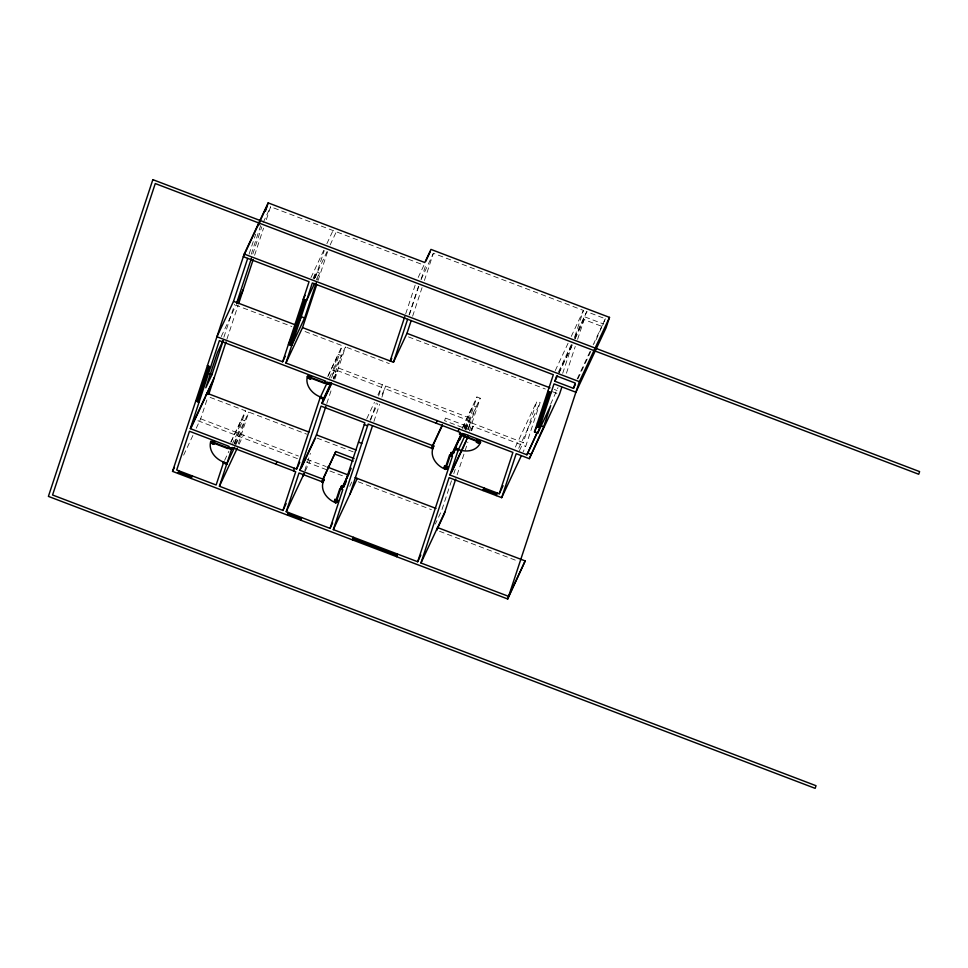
<?xml version="1.0" encoding="UTF-8"?>
<svg xmlns="http://www.w3.org/2000/svg" width="968" height="968" viewBox="0 0 968 968"><rect width="100%" height="100%" fill="white"/><g stroke="black" fill="none" stroke-linecap="round" stroke-linejoin="round"><path stroke-width="0.73" stroke-dasharray="4.84 3.63" d="M249.091 254.148L255.685 234.135M223.886 337.191L234.74 304.267M251.256 254.185L260.695 225.556M252.842 253.967L261.796 226.802M196.25 428.231L200.666 418.805L207.757 397.304M226.936 339.139L238.176 305.077M254.608 255.249L263.538 228.158M266.357 219.603L270.592 206.765L423.936 265.159L417.801 278.288M235.889 444.566L239.58 436.701L244.807 420.862L241.516 419.604L236.289 435.443L232.61 443.32M234.619 443.828L245.497 410.856L208.882 396.916M238.382 443.646L248.776 412.102L306.662 434.148M313.85 278.784L316.161 271.754L319.452 273.012L317.129 280.03M315.278 277.743L324.232 250.579M318.097 280.418L327.523 251.825M329.301 378.137L332.992 370.26L338.219 354.433L341.498 355.679L333.21 378.077M331.903 376.891L342.188 345.673L303.044 330.766M304.726 470.521L310.401 453.326M326.821 403.511L332 387.805M334.819 379.25L337.651 370.684L381.465 387.369L377.629 395.537M333.416 378.948L338.522 368.046L345.479 346.931L331.056 377.98M370.635 420.197L376.286 403.063M378.633 395.924L382.336 384.732M405.725 313.789L415.151 285.197M373.926 421.431L379.577 404.309M381.924 397.183L385.615 385.978M409.004 315.048L418.914 285.016M409.404 314.781L418.805 286.262M421.153 279.135L426.331 263.453M412.634 316.197L422.06 287.605M424.42 280.454L433.374 253.289L583.438 310.438L574.484 337.602M445.461 418.043L444.59 420.681L464.301 428.183L465.172 425.545L445.461 418.043L444.227 420.669M464.652 428.122L472.941 405.725L476.232 406.983L467.931 429.381M465.971 430.203L469.093 420.729L384.744 388.616L380.92 396.795M464.858 428.993L469.964 418.091L476.921 396.977L480.213 398.235L469.395 431.026M451.475 480.769L441.65 510.572L435.346 524.039M453.81 473.667L455.226 469.419M468.318 429.683L470.666 422.58L523.24 442.606L536.877 401.248L540.156 402.506L525.672 446.429L523.156 451.814M457.126 474.84L467.919 442.122M471.67 430.748L473.074 426.477L525.672 446.429M550.635 404.176L557.979 387.636M562.698 373.346L572.124 344.753M566.437 373.224L575.27 346.411M577.594 339.357L584.115 319.609L601.914 326.385M574.726 338.848L586.729 311.684L605.351 318.774L594.63 343.204M263.211 222.519L270.592 206.765M221.261 336.561L235.938 305.222L291.864 326.506M183.642 455.166L193.104 434.971M230.808 442.194L245.497 410.856M231.062 441.916L241.516 419.604M224.612 460.369L228.92 451.185M310.97 277.622L323.736 250.373M326.881 243.67L333.028 230.541M234.099 443.441L248.776 412.102M235.188 444.324L240.1 433.821M313.087 278.312L316.161 271.754M314.261 278.881L327.027 251.632M330.161 244.916L336.307 231.8M239.084 444.264L243.392 435.08M316.379 279.57L319.452 273.012M328.152 375.657L342.188 345.673M327.765 376.733L338.219 354.433M333.815 378.863L337.651 370.684M305.295 471.017L310.208 460.514M421.08 279.534L433.374 253.289M366.775 418.708L374.434 402.349M370.066 419.955L377.726 403.608M349.714 486.384L352.183 481.132M462.244 428.316L476.921 396.977M462.498 428.037L472.941 405.725M463.95 428.171L465.172 425.545M465.257 428.909L469.093 420.729M465.535 429.562L480.213 398.235M467.592 429.151L470.666 422.58M470.871 430.397L473.945 423.839M471.186 430.518L473.074 426.477M515.424 447.034L536.877 401.248M518.715 448.293L540.156 402.506M555.245 370.623L568.059 343.265M571.265 336.428L583.438 310.438M519.453 450.689L523.24 442.606M558.536 371.869L571.991 343.144M574.544 337.675L586.729 311.684M558.717 373.043L572.173 344.318M559.129 372.946L572.584 344.221M575.137 338.752L584.115 319.609M577.158 378.96L590.613 350.234M593.166 344.765L605.351 318.774M577.969 378.766L590.795 351.408M584.987 316.959L603.609 324.05M554.228 389.426L557.036 390.503M408.46 336.9L545.347 389.015M552.401 391.701L558.04 393.855M346.895 347.464L389.293 363.605M338.522 368.046L469.964 418.091M332.992 370.26L336.283 371.518M467.726 421.564L471.005 422.822M317.008 438.093L353.756 452.08M200.666 418.805L298.447 456.037M306.916 459.268L325.756 466.431M197.92 420.729L297.781 458.759M306.227 461.966L344.197 476.438M358.269 481.786L431.401 509.64M439.52 531.275L517.251 560.883"/><path stroke-width="1.45" d="M455.722 479.099L444.07 514.456L436.689 530.198L437.56 527.56L525.188 560.932L507.728 598.998L172.546 471.368L244.202 254.052L268.172 202.881L424.807 262.522L430.954 249.405L609.501 317.383L606.016 327.946L575.899 392.234L553.999 383.897L537.748 433.168L534.469 431.909L553.321 374.725L312.337 282.971L285.935 363.024L526.919 454.791L537.809 431.534M197.073 401.478L208.677 366.291M197.726 401.732L209.33 366.533M299.777 462.268L296.583 469.081L190.333 428.63L219.349 340.639L325.599 381.102L324.812 383.473L307.292 376.806L307.497 376.189L328.636 384.236L328.926 383.352L324.982 381.852L324.691 382.735M285.209 356.333L282.656 361.778L216.929 336.755L233.53 301.326L247.675 258.432M258.517 225.556L259.932 221.261M178.015 473.449L178.886 470.811M265.413 211.242L268.172 202.881M222.942 340.796L217.401 352.606L205.797 387.793L211.944 374.676L223.088 340.893M236.809 302.573L251.426 258.262M208.713 394.436L226.004 341.982M238.636 303.662L253.192 259.533M191.168 478.458L192.039 475.82M210.794 441.372L210.588 441.989L228.121 448.656L228.896 446.284L189.462 431.268L176.696 469.976L216.13 484.992L223.681 462.123A18.779 14.786 25.1 0 1 210.794 441.372L231.933 449.418L232.223 448.535L228.279 447.034L227.988 447.918M211.738 441.723L212.67 442.086M211.544 443.235L211.762 442.558M212.04 441.723L212.27 441.033M224.443 462.414L227.02 463.188M229.089 448.329L231.546 449.467M219.421 486.238L232.187 447.531L295.712 471.719L282.946 510.439L219.421 486.238L237.245 448.196M282.656 361.778L309.058 281.712L243.331 256.689L267.301 205.518M289.747 344.765L304.569 299.814M290.4 345.019L305.222 300.056M292.118 336.392L288.428 344.269L291.719 345.516L304.618 317.964L316.209 282.85M285.935 363.024L302.536 327.608L316.681 284.713M276.001 464.216L276.872 461.579M308.187 377.278L309.167 377.52M308.429 376.54L309.361 376.903M308.248 378.052L308.465 377.375M308.744 376.54L308.974 375.862M293.522 470.884L294.393 468.246M296.583 469.081L320.372 396.94A18.779 14.786 25.1 0 1 307.497 376.189M321.146 397.231L323.723 398.017L321.921 403.474L433.87 446.091L432.986 448.039M325.78 383.159L328.249 384.284L328.89 382.348L460.332 432.406L459.691 434.342L462.268 435.128M332.605 522.926L330.052 528.371L286.238 511.685L299.003 472.977L323.094 482.149A18.779 14.786 25.1 0 0 335.981 502.9L341.583 485.924L342.684 486.335L341.631 489.505L340.542 489.082M323.3 481.532L324.195 479.596L299.874 470.339L321.049 406.112L364.863 422.786L343.688 487.013L341.281 486.105L340.833 488.211M287.556 515.158L288.428 512.52M302.827 476.256L303.771 473.388M299.874 470.339L316.463 434.91L325.877 406.366M300.697 520.167L301.568 517.529M322.55 481.943L323.421 479.305M322.005 481.737L335.787 451.536L354.094 458.517M334.396 501L335.013 499.113L334.916 500.904M341.172 489.034L342.043 486.396M337.215 501.775L338.183 500.323L337.566 502.211M330.052 528.371L342.817 489.663L339.865 488.537L335.218 502.61L335.981 502.9M420.838 555.003L417.68 561.742L333.331 529.617L368.155 424.044L432.781 448.656A18.779 14.786 25.1 0 0 445.667 469.407L451.257 452.419L452.358 452.842L451.318 456.001L450.217 455.589M390.164 360.967L404.781 316.645M349.932 494.2L372.511 425.714M302.536 327.608L393.456 362.226L407.589 319.331M393.456 362.226L406.971 333.355L411.219 320.493M352.727 539.975L353.598 537.337M436.229 423.222L437.1 420.584M396.541 556.66L397.412 554.023M432.236 448.438L433.095 445.8M444.07 467.496L444.687 465.62L444.59 467.399M458.142 431.571L459.014 428.933M450.858 455.529L451.717 452.891M446.901 468.282L447.869 466.83L447.252 468.706M417.68 561.742L452.492 456.158L449.539 455.033L444.893 469.105L445.667 469.407M450.507 454.706L450.955 452.601L453.363 453.52L455.166 448.063L457.622 449.2M525.188 560.932L508.599 596.361L420.971 562.989L449.104 477.647L501.69 497.661L521.268 455.855M449.975 475.01L458.396 449.491A18.779 14.786 25.1 0 0 480.564 442.086L480.358 442.703L462.837 436.036L463.611 433.652L512.907 452.419L499.27 493.777L449.975 475.01L468.415 435.648M463.357 435.539L463.648 434.656L459.715 433.156L459.425 434.039L480.564 442.086M466.576 439.581L467.98 435.298M478.482 441.989L479.414 442.352M478.688 441.372L479.62 441.735M478.882 443.029L479.099 442.352M479.378 441.517L479.608 440.839M483.068 490.57L483.939 487.933M496.209 495.58L497.08 492.942M501.69 497.661L516.198 453.677L529.339 458.675L559.456 394.387L561.779 387.333M526.919 454.791L537.337 432.043M537.543 427.082L549.146 391.895M538.196 427.336L549.8 392.137M529.339 458.675L543.689 426.731L550.659 405.616L537.748 433.168M554.87 381.259L556.612 375.971L575.234 383.062L573.492 388.349L554.87 381.259L557.435 375.79M507.728 598.998L579.384 381.682L609.501 317.383M236.555 303.904L243.319 289.468M190.333 428.63L214.303 377.459M191.386 427.178L205.422 397.207M213.432 380.097L206.063 395.839L206.934 393.202L308.986 432.067M172.546 471.368L174.434 467.326M305.101 295.373L303.25 299.306L306.541 300.564L314.527 283.503M226.669 464.253L234.667 447.192M297.648 324.595L301.338 316.717L304.618 317.964M320.081 397.824L327.462 382.07M323.373 399.07L330.754 383.328M321.921 403.474L331.492 383.026M322.961 402.022L331.262 384.308M301.556 467.52L314.963 438.915M282.946 510.439L286.141 503.626M286.238 511.685L304.061 473.642M322.876 479.099L335.787 451.536M425.787 261.227L430.082 252.043M390.527 360.991L391.75 358.366M342.587 486.601L351.19 468.234M341.716 489.239L349.097 473.497M343.688 487.013L346.241 481.568M333.331 529.617L357.301 478.446M432.551 445.595L442.388 424.601M431.68 448.232L442.134 425.932M452.274 453.097L461.494 433.422M451.403 455.746L461.228 434.753M454.815 449.116L462.196 433.374M453.363 453.52L456.557 446.708M459.752 439.896L462.305 434.438M458.106 450.374L465.475 434.632M451.632 472.263L466.14 441.287M420.971 562.989L444.941 511.818M499.27 493.777L503.058 485.694M534.469 431.909L536.925 426.67M573.492 388.349L575.415 384.248M244.202 254.052L579.384 381.682M406.971 333.355L550.03 387.829M547.827 391.387L551.119 392.645M233.53 301.326L295.083 324.764M537.385 423.064L540.664 424.311M540.41 425.472L543.689 426.731M527.5 453.024L530.791 454.282M309.252 375.765L311.587 376.661L309.457 376.237M479.45 440.573L477.103 439.678L479.003 440.803M325.163 382.421L328.454 383.667M459.897 433.724L463.176 434.971M308.852 378.089L310.752 379.214L308.405 378.319M478.386 442.654L476.256 442.231L478.603 443.126M320.226 397.376L323.518 398.635M454.96 448.68L458.251 449.926M364.283 424.553L367.574 425.799M207.358 365.783L210.649 367.041M209.753 373.842L211.944 374.676M445.389 467.604L445.147 468.355M446.163 467.895L445.909 468.645M444.227 467.762L445.074 468.076M446.127 468.476L446.974 468.802M483.589 488.997L496.729 493.995M483.407 489.518L496.56 494.527M358.487 442.146L361.766 443.404M316.463 434.91L356.042 449.975M195.754 400.982L199.045 402.228M334.916 454.186L353.223 461.155M327.172 466.975L348.371 475.046M355.111 477.611L436.024 508.43M212.549 440.948L214.884 441.844L212.754 441.42M228.46 447.603L231.751 448.849M212.149 443.271L214.049 444.385L211.702 443.501M336.477 501.4L336.235 502.15M334.553 501.255L335.4 501.581M336.44 501.981L337.287 502.295M223.535 462.559L226.814 463.805M178.548 471.864L191.688 476.873M288.077 513.572L301.217 518.582M353.247 538.389L397.061 555.075M178.366 472.396L191.519 477.406M287.907 514.105L301.048 519.114M353.078 538.922L396.892 555.608M152.847 179.649L48.4 496.39L815.153 788.351L816.024 785.713L52.562 494.999L155.267 183.545L918.729 474.247L919.6 471.61L152.847 179.649M223.342 461.99L223.063 462.873L226.996 464.374L227.286 463.49L223.342 461.99M320.045 396.807L319.755 397.691L323.699 399.191L323.99 398.32L320.045 396.807M322.961 478.833L321.921 481.991L323.01 482.415L324.062 479.245L322.961 478.833M432.635 445.328L431.595 448.499L432.696 448.91L433.737 445.752L432.635 445.328M454.779 448.111L454.488 448.995L458.433 450.495L458.723 449.612L454.779 448.111"/></g></svg>
